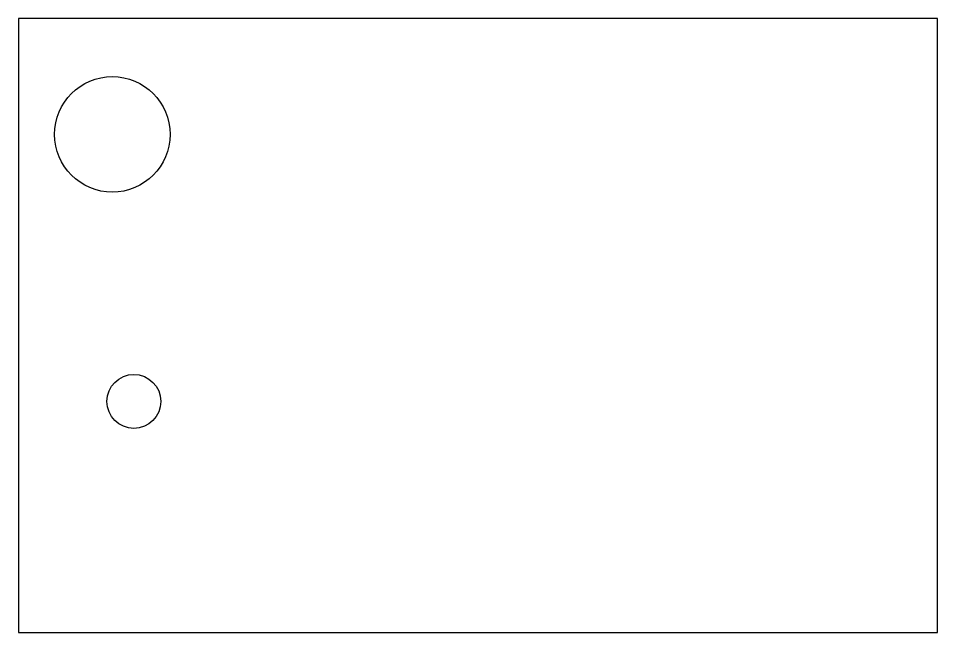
# Model space of a CAD drawing. Header units: centimetres. Extents: x -6.1 to 5.8, y 9.2 to 17.2.
import ezdxf

# ---------------------------------------------------------------- set-up
doc = ezdxf.new("R2010")
doc.units = ezdxf.units.CM
doc.layers.get('0').update_dxf_attribs({"linetype": 'CONTINUOUS'})

msp = doc.modelspace()

# ---------------------------------------------------------------- linework, layer by layer
msp.add_lwpolyline([(-6.12, 9.2), (5.82, 9.2), (5.82, 17.17), (-6.12, 17.17)], close=True)
for centre, radius in [((-4.9, 15.665), 0.75), ((-4.62, 12.2), 0.35)]:
    msp.add_circle(centre, radius)

doc.saveas('drawing.dxf')
